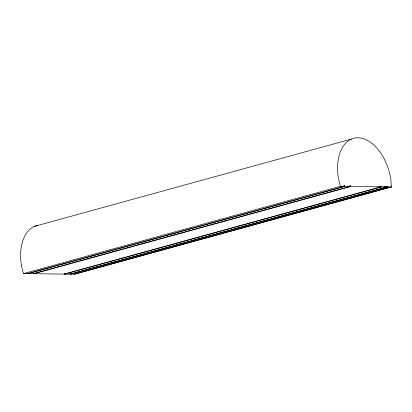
<?xml version="1.0" encoding="UTF-8"?>
<svg xmlns="http://www.w3.org/2000/svg" width="412" height="412" viewBox="0 0 412 412"><rect width="100%" height="100%" fill="white"/><g stroke="black" fill="none" stroke-linecap="round" stroke-linejoin="round"><path stroke-width="0.62" d="M34.464 226.363L351.421 139.086M21.414 265.446L23.427 273.619L340.384 186.348L391.4 186.945L390.772 178.808A41.648 25.565 74.6 0 0 357.977 137.783A41.648 25.565 74.6 0 0 338.376 178.195L340.384 186.348M341.888 186.497L344.37 185.812L344.741 185.817L344.839 186.399L27.882 273.671L27.789 273.089M342.264 186.502L344.741 185.817M347.635 186.564L350.112 185.879L350.488 185.884L350.581 186.466L33.624 273.738L33.532 273.156M347.388 186.739L350.488 185.884M378.623 186.924L381.105 186.245L381.481 186.25L381.574 186.832L64.617 274.104L64.524 273.522M379.617 186.76L381.481 186.25M383.129 187.336L387.223 186.317L387.316 186.899L70.364 274.171L70.267 273.589M384.123 187.172L387.223 186.317M74.438 274.201L391.395 186.924L74.443 274.217L23.422 273.599M386.847 186.312L386.945 186.893L69.989 274.165L69.896 273.583M381.105 186.245L381.198 186.827L64.241 274.098L64.148 273.517M350.112 185.879L350.21 186.461L33.254 273.738L33.156 273.156M344.37 185.812L344.463 186.394L27.506 273.671L27.413 273.089M21.419 265.467A41.648 25.565 74.6 0 1 37.358 225.426"/></g></svg>
